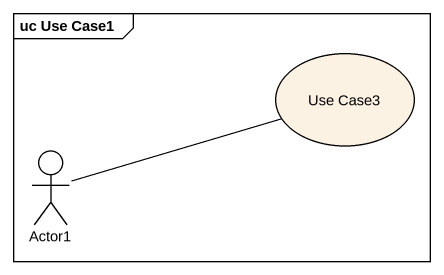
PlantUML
@startuml
mainframe uc Use Case1
usecase "Use Case3" as Use_Case3
actor Actor1
Actor1 -right- Use_Case3
@enduml
